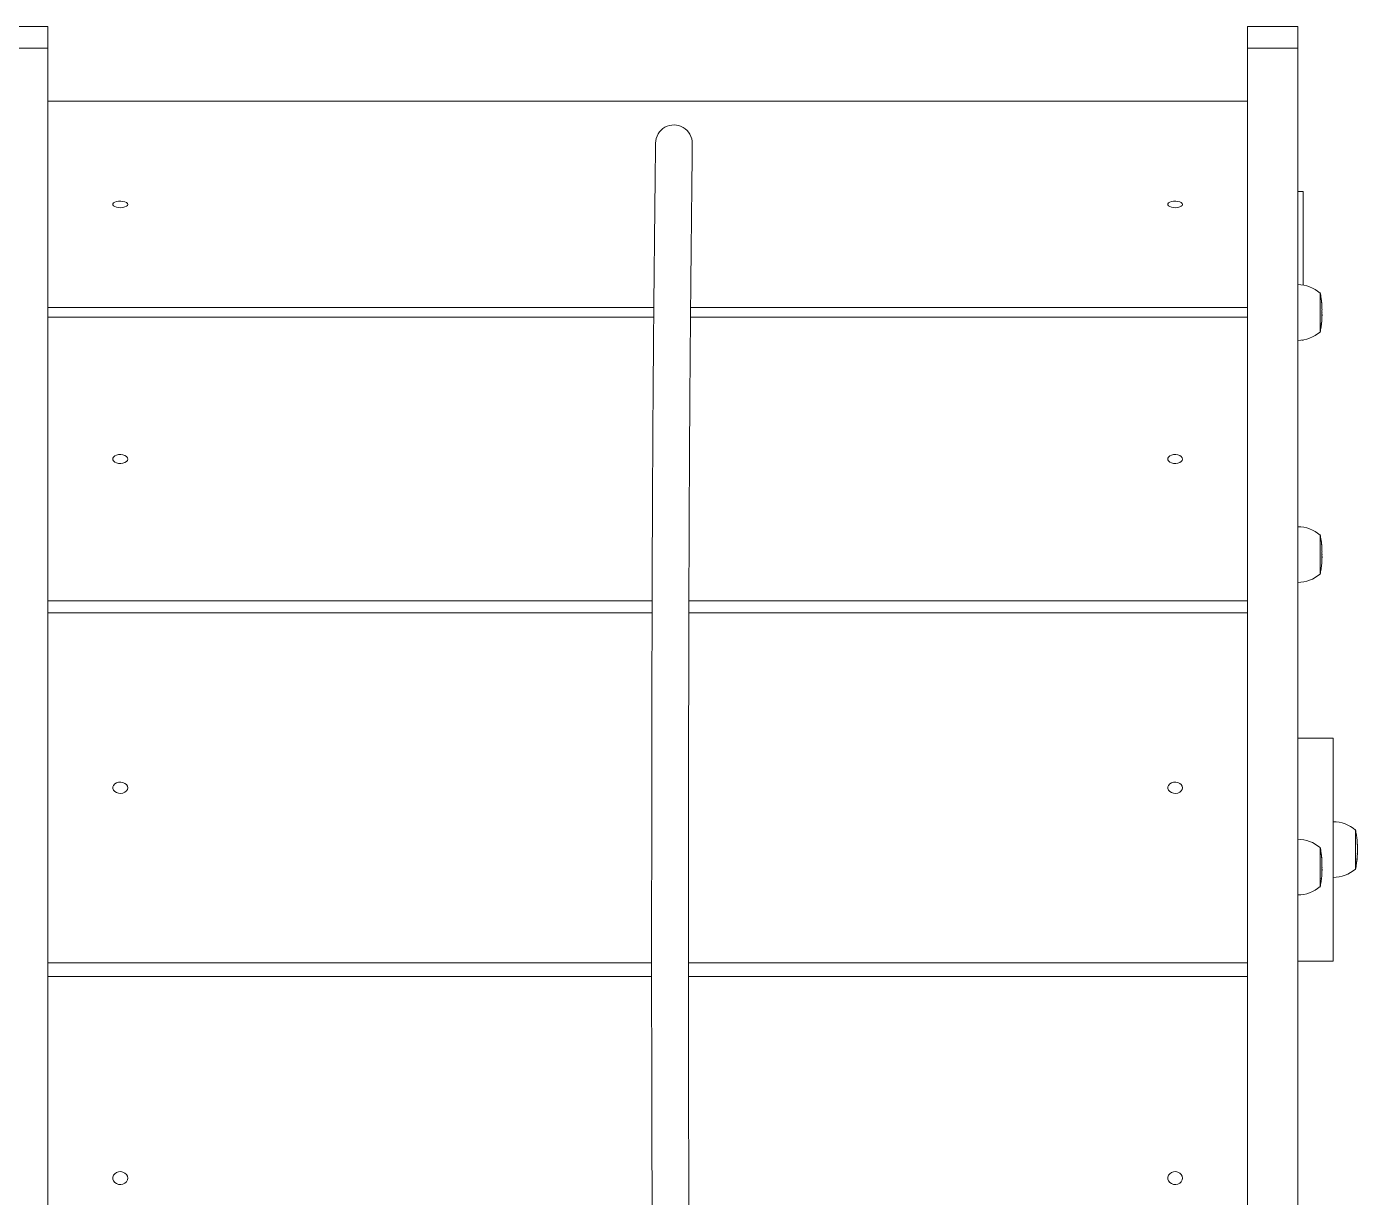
# Model space of a CAD drawing. Header units: millimetres. Extents: x -5586 to 6141, y -6299 to 6900.
# Drawn here: x -4035 to -3319, y 1436 to 2067 of the extents above; entities that cross this region are included whole.
import ezdxf

# ---------------------------------------------------------------- set-up
doc = ezdxf.new("R2010")
doc.units = ezdxf.units.MM
doc.layers.add('DIKOM_ОБЪЕКТ', color=7, linetype='Continuous')

msp = doc.modelspace()

# ---------------------------------------------------------------- linework, layer by layer
at = {"layer": 'DIKOM_ОБЪЕКТ', "color": 7, "linetype": 'Continuous', "lineweight": 15}
for p, q in [((-4023.814, 2066.658), (-4050.814, 2066.658)), ((-4023.814, 2055.122), (-4023.814, 2066.658)), ((-3350.814, 2066.658), (-3377.814, 2066.658)), ((-3377.814, 2066.658), (-3377.814, 2055.122)), ((-3350.814, 2055.122), (-3350.814, 2066.658)), ((-4050.814, 2055.122), (-4023.814, 2055.122)), ((-4023.814, 921.47), (-4023.814, 2055.122)), ((-3377.814, 2055.122), (-3350.814, 2055.122)), ((-3377.814, 2055.122), (-3377.814, 921.692)), ((-3350.814, 920.933), (-3350.814, 2055.122)), ((-3377.814, 2026.502), (-4023.814, 2026.502)), ((-3350.814, 1977.873), (-3347.814, 1977.873)), ((-3347.814, 1977.873), (-3347.814, 1927.461)), ((-3338.814, 1913.599), (-3338.814, 1923.529)), ((-3338.225, 1920.346), (-3338.227, 1920.263)), ((-3338.059, 1919.083), (-3338.225, 1920.346)), ((-4023.814, 1915.356), (-3697.523, 1915.356)), ((-3677.723, 1915.356), (-3377.814, 1915.356)), ((-3338.814, 1901.929), (-3338.814, 1913.599)), ((-3338.053, 1919.095), (-3338.15, 1919.86)), ((-3337.917, 1917.756), (-3337.915, 1917.756)), ((-3337.916, 1917.751), (-3337.913, 1917.751)), ((-3337.853, 1916.767), (-3337.856, 1916.661)), ((-3337.828, 1916.314), (-3337.853, 1916.767)), ((-3337.822, 1916.205), (-3337.828, 1916.314)), ((-3337.78, 1915.045), (-3337.793, 1915.498)), ((-3337.764, 1914.656), (-3337.768, 1914.946)), ((-3337.762, 1913.358), (-3337.762, 1914.204)), ((-3337.762, 1914.18), (-3337.762, 1914.191)), ((-3337.762, 1913.199), (-3337.762, 1913.357)), ((-3697.569, 1910.235), (-4023.814, 1910.235)), ((-3377.814, 1910.235), (-3677.769, 1910.235)), ((-3338.034, 1906.7), (-3338.314, 1906.7)), ((-3338.035, 1906.69), (-3338.314, 1906.69)), ((-3338.048, 1906.458), (-3338.314, 1906.458)), ((-3338.048, 1906.458), (-3338.186, 1905.424)), ((-3338.162, 1905.607), (-3338.071, 1906.533)), ((-3338.071, 1906.533), (-3338.019, 1906.99)), ((-3338.008, 1906.817), (-3338.039, 1906.817)), ((-3338.034, 1906.7), (-3338.035, 1906.69)), ((-3338.019, 1906.99), (-3337.95, 1907.496)), ((-3337.954, 1907.442), (-3338.008, 1906.817)), ((-3337.924, 1907.977), (-3337.889, 1908.43)), ((-3337.919, 1907.814), (-3337.924, 1907.977)), ((-3337.896, 1908.148), (-3337.92, 1907.846)), ((-3337.896, 1908.148), (-3337.911, 1908.148)), ((-3337.889, 1908.43), (-3337.893, 1908.27)), ((-3337.806, 1909.329), (-3337.775, 1909.329)), ((-3337.762, 1911.832), (-3337.763, 1911.713)), ((-3337.762, 1912.701), (-3337.762, 1912.816)), ((-3337.762, 1911.881), (-3337.762, 1912.701)), ((-3337.762, 1911.82), (-3337.762, 1911.881)), ((-3337.762, 1911.255), (-3337.762, 1911.562)), ((-3338.275, 1904.895), (-3338.27, 1905.077)), ((-3338.27, 1905.077), (-3338.202, 1905.53)), ((-3338.205, 1905.295), (-3338.25, 1904.984)), ((-3338.193, 1905.295), (-3338.237, 1905.295)), ((-3338.202, 1905.53), (-3338.195, 1905.351)), ((-3347.814, 1897.873), (-3348.654, 1897.873)), ((-3347.814, 1897.998), (-3347.814, 1897.873)), ((-3338.814, 1784.46), (-3338.814, 1793.209)), ((-3338.814, 1771.609), (-3338.814, 1784.46)), ((-3338.059, 1788.848), (-3338.225, 1790.092)), ((-3338.053, 1788.814), (-3338.15, 1789.568)), ((-3337.853, 1786.566), (-3337.855, 1786.4)), ((-3337.828, 1786.12), (-3337.853, 1786.566)), ((-3337.824, 1785.937), (-3337.828, 1786.12)), ((-3337.78, 1784.87), (-3337.793, 1785.316)), ((-3338.019, 1776.936), (-3337.931, 1777.28)), ((-3337.924, 1777.354), (-3337.954, 1776.995)), ((-3337.924, 1777.908), (-3337.889, 1778.355)), ((-3337.918, 1777.419), (-3337.924, 1777.908)), ((-3337.896, 1777.69), (-3337.918, 1777.42)), ((-3337.889, 1778.355), (-3337.894, 1777.882)), ((-3337.762, 1783.214), (-3337.762, 1783.884)), ((-3337.762, 1782.449), (-3337.762, 1783.052)), ((-3337.762, 1783.021), (-3337.762, 1782.593)), ((-3337.762, 1781.697), (-3337.762, 1782.547)), ((-3337.762, 1781.373), (-3337.762, 1781.697)), ((-3337.762, 1780.934), (-3337.762, 1781.353)), ((-3338.195, 1774.943), (-3338.278, 1774.388)), ((-3338.277, 1774.456), (-3338.27, 1775.052)), ((-3338.27, 1775.052), (-3338.202, 1775.499)), ((-3338.202, 1775.499), (-3338.193, 1774.943)), ((-3338.193, 1774.943), (-3338.192, 1774.952)), ((-3338.192, 1774.952), (-3338.071, 1776.486)), ((-3338.048, 1776.295), (-3338.186, 1775.007)), ((-3338.071, 1776.486), (-3338.019, 1776.936)), ((-3338.035, 1776.585), (-3338.06, 1776.585)), ((-3338.034, 1776.594), (-3338.059, 1776.594)), ((-3338.008, 1776.653), (-3338.052, 1776.653)), ((-3338.034, 1776.594), (-3338.035, 1776.585)), ((-3337.972, 1776.882), (-3338.008, 1776.653)), ((-4023.814, 1757.46), (-3698.435, 1757.46)), ((-3678.636, 1757.46), (-3377.814, 1757.46)), ((-3698.453, 1751.077), (-4023.814, 1751.077)), ((-3377.814, 1751.077), (-3678.653, 1751.077)), ((-3331.766, 1683.562), (-3350.814, 1683.562)), ((-3331.766, 1683.562), (-3331.766, 1563.562)), ((-3319.766, 1612.762), (-3319.766, 1634.362)), ((-3319.137, 1630.977), (-3319.23, 1631.591)), ((-3318.906, 1629.004), (-3318.919, 1629.067)), ((-3318.847, 1628.315), (-3318.906, 1629.004)), ((-3318.87, 1628.653), (-3318.869, 1628.639)), ((-3318.846, 1628.125), (-3318.847, 1628.315)), ((-3338.814, 1613.004), (-3338.814, 1624.92)), ((-3338.233, 1621.782), (-3338.167, 1621.288)), ((-3338.225, 1621.421), (-3338.231, 1621.67)), ((-3338.059, 1620.16), (-3338.225, 1621.421)), ((-3338.156, 1621.288), (-3338.207, 1621.288)), ((-3338.171, 1621.011), (-3338.15, 1621.011)), ((-3338.15, 1621.011), (-3338.156, 1621.288)), ((-3338.053, 1620.247), (-3338.15, 1621.011)), ((-3318.811, 1620.167), (-3318.786, 1620.61)), ((-3318.806, 1619.54), (-3318.811, 1620.167)), ((-3318.779, 1619.819), (-3318.805, 1619.376)), ((-3318.75, 1621.407), (-3318.737, 1621.85)), ((-3318.719, 1621.472), (-3318.748, 1621.472)), ((-3318.732, 1621.059), (-3318.737, 1620.895)), ((-3318.716, 1624.451), (-3318.71, 1624.451)), ((-3318.713, 1624.888), (-3318.713, 1625.037)), ((-3318.713, 1624.635), (-3318.713, 1624.888)), ((-3318.713, 1623.686), (-3318.713, 1624.635)), ((-3318.713, 1623.363), (-3318.713, 1623.686)), ((-3318.713, 1622.112), (-3318.713, 1622.713)), ((-3318.713, 1622.087), (-3318.713, 1622.112)), ((-3338.814, 1603.32), (-3338.814, 1613.004)), ((-3337.918, 1619.148), (-3337.891, 1618.872)), ((-3337.885, 1618.79), (-3337.879, 1618.71)), ((-3337.853, 1617.849), (-3337.857, 1618.059)), ((-3337.828, 1617.397), (-3337.853, 1617.849)), ((-3337.834, 1617.758), (-3337.848, 1617.758)), ((-3337.845, 1617.955), (-3337.834, 1617.758)), ((-3337.78, 1616.131), (-3337.793, 1616.583)), ((-3337.785, 1616.493), (-3337.791, 1616.493)), ((-3337.789, 1616.613), (-3337.785, 1616.493)), ((-3337.768, 1616.319), (-3337.786, 1616.319)), ((-3337.768, 1616.258), (-3337.784, 1616.258)), ((-3337.762, 1615.56), (-3337.762, 1615.725)), ((-3337.762, 1614.53), (-3337.762, 1615.58)), ((-3337.762, 1613.81), (-3337.762, 1614.504)), ((-3337.762, 1613.678), (-3337.762, 1614.289)), ((-3337.762, 1613.063), (-3337.762, 1613.833)), ((-3337.762, 1612.81), (-3337.762, 1613.08)), ((-3337.762, 1612.645), (-3337.762, 1612.81)), ((-3319.185, 1616.669), (-3319.024, 1617.852)), ((-3319.177, 1615.878), (-3319.185, 1616.669)), ((-3319.105, 1616.414), (-3319.177, 1615.878)), ((-3319.107, 1617.02), (-3319.137, 1617.02)), ((-3319.107, 1617.02), (-3319.012, 1617.753)), ((-3319.101, 1616.414), (-3319.107, 1617.02)), ((-3319.005, 1617.162), (-3319.101, 1616.414)), ((-3319.038, 1617.753), (-3319.012, 1617.753)), ((-3319.01, 1617.113), (-3319.027, 1616.992)), ((-3338.048, 1607.758), (-3338.314, 1607.758)), ((-3338.272, 1606.269), (-3338.27, 1606.184)), ((-3338.27, 1606.184), (-3338.202, 1606.637)), ((-3338.202, 1606.637), (-3338.2, 1606.726)), ((-3338.11, 1607.415), (-3338.071, 1607.637)), ((-3338.071, 1607.637), (-3338.019, 1608.093)), ((-3338.048, 1607.758), (-3338.066, 1607.682)), ((-3338.035, 1607.887), (-3338.043, 1607.887)), ((-3338.034, 1607.896), (-3338.042, 1607.896)), ((-3338.034, 1607.896), (-3338.035, 1607.887)), ((-3338.019, 1608.093), (-3337.983, 1608.548)), ((-3337.991, 1608.454), (-3338.008, 1608.108)), ((-3337.924, 1609.078), (-3337.889, 1609.53)), ((-3337.922, 1609.194), (-3337.924, 1609.078)), ((-3337.889, 1609.53), (-3337.891, 1609.651)), ((-4023.814, 1562.568), (-3698.702, 1562.568)), ((-3678.904, 1562.568), (-3377.814, 1562.568)), ((-3350.814, 1563.562), (-3331.766, 1563.562)), ((-3698.702, 1555.169), (-4023.814, 1555.169)), ((-3377.814, 1555.169), (-3678.902, 1555.169))]:
    msp.add_line(p, q, dxfattribs=at)
at = {"layer": 'DIKOM_ОБЪЕКТ', "color": 7, "linetype": 'Continuous', "lineweight": 15, "flags": 128}
for points in [[(-3980.814, 1970.929), (-3980.992, 1970.405), (-3981.509, 1969.927), (-3982.32, 1969.539), (-3983.353, 1969.274), (-3984.515, 1969.156), (-3985.704, 1969.195), (-3986.814, 1969.389), (-3987.746, 1969.72), (-3988.418, 1970.157), (-3988.769, 1970.664), (-3988.769, 1971.194), (-3988.418, 1971.701), (-3987.746, 1972.139), (-3986.814, 1972.469), (-3985.704, 1972.663), (-3984.515, 1972.702), (-3983.353, 1972.584), (-3982.32, 1972.319), (-3981.509, 1971.931), (-3980.992, 1971.453), (-3980.814, 1970.929)], [(-3412.814, 1970.929), (-3412.992, 1970.405), (-3413.509, 1969.927), (-3414.32, 1969.539), (-3415.353, 1969.274), (-3416.515, 1969.156), (-3417.704, 1969.195), (-3418.814, 1969.389), (-3419.746, 1969.72), (-3420.418, 1970.157), (-3420.769, 1970.664), (-3420.769, 1971.194), (-3420.418, 1971.701), (-3419.746, 1972.139), (-3418.814, 1972.469), (-3417.704, 1972.663), (-3416.515, 1972.702), (-3415.353, 1972.584), (-3414.32, 1972.319), (-3413.509, 1971.931), (-3412.992, 1971.453), (-3412.814, 1970.929)], [(-3980.814, 1833.848), (-3980.992, 1833.127), (-3981.509, 1832.471), (-3982.32, 1831.936), (-3983.353, 1831.572), (-3984.515, 1831.41), (-3985.704, 1831.464), (-3986.814, 1831.731), (-3987.746, 1832.185), (-3988.418, 1832.787), (-3988.769, 1833.483), (-3988.769, 1834.212), (-3988.418, 1834.908), (-3987.746, 1835.51), (-3986.814, 1835.964), (-3985.704, 1836.231), (-3984.515, 1836.285), (-3983.353, 1836.123), (-3982.32, 1835.759), (-3981.509, 1835.225), (-3980.992, 1834.568), (-3980.814, 1833.848)], [(-3412.814, 1833.848), (-3412.992, 1833.127), (-3413.509, 1832.471), (-3414.32, 1831.936), (-3415.353, 1831.572), (-3416.515, 1831.41), (-3417.704, 1831.464), (-3418.814, 1831.731), (-3419.746, 1832.185), (-3420.418, 1832.787), (-3420.769, 1833.483), (-3420.769, 1834.212), (-3420.418, 1834.908), (-3419.746, 1835.51), (-3418.814, 1835.964), (-3417.704, 1836.231), (-3416.515, 1836.285), (-3415.353, 1836.123), (-3414.32, 1835.759), (-3413.509, 1835.225), (-3412.992, 1834.568), (-3412.814, 1833.848)], [(-3337.921, 1777.281), (-3337.92, 1777.298), (-3337.918, 1777.316), (-3337.917, 1777.333), (-3337.915, 1777.35), (-3337.914, 1777.368), (-3337.912, 1777.385), (-3337.911, 1777.403), (-3337.909, 1777.42)], [(-3980.814, 1656.822), (-3980.992, 1655.933), (-3981.509, 1655.123), (-3982.32, 1654.464), (-3983.353, 1654.015), (-3984.515, 1653.815), (-3985.704, 1653.882), (-3986.814, 1654.21), (-3987.746, 1654.771), (-3988.418, 1655.514), (-3988.769, 1656.373), (-3988.769, 1657.272), (-3988.418, 1658.131), (-3987.746, 1658.874), (-3986.814, 1659.434), (-3985.704, 1659.763), (-3984.515, 1659.83), (-3983.353, 1659.63), (-3982.32, 1659.181), (-3981.509, 1658.521), (-3980.992, 1657.711), (-3980.814, 1656.822)], [(-3412.814, 1656.822), (-3412.992, 1655.933), (-3413.509, 1655.123), (-3414.32, 1654.464), (-3415.353, 1654.015), (-3416.515, 1653.815), (-3417.704, 1653.882), (-3418.814, 1654.21), (-3419.746, 1654.771), (-3420.418, 1655.514), (-3420.769, 1656.373), (-3420.769, 1657.272), (-3420.418, 1658.131), (-3419.746, 1658.874), (-3418.814, 1659.434), (-3417.704, 1659.763), (-3416.515, 1659.83), (-3415.353, 1659.63), (-3414.32, 1659.181), (-3413.509, 1658.521), (-3412.992, 1657.711), (-3412.814, 1656.822)], [(-3318.865, 1628.591), (-3318.865, 1628.601), (-3318.866, 1628.611), (-3318.867, 1628.621), (-3318.868, 1628.631), (-3318.869, 1628.641), (-3318.87, 1628.651), (-3318.871, 1628.661), (-3318.871, 1628.671)], [(-3980.814, 1446.683), (-3980.992, 1445.66), (-3981.509, 1444.728), (-3982.32, 1443.969), (-3983.353, 1443.452), (-3984.515, 1443.222), (-3985.704, 1443.299), (-3986.814, 1443.677), (-3987.746, 1444.322), (-3988.418, 1445.177), (-3988.769, 1446.166), (-3988.769, 1447.201), (-3988.418, 1448.19), (-3987.746, 1449.045), (-3986.814, 1449.69), (-3985.704, 1450.068), (-3984.515, 1450.145), (-3983.353, 1449.915), (-3982.32, 1449.398), (-3981.509, 1448.639), (-3980.992, 1447.707), (-3980.814, 1446.683)], [(-3412.814, 1446.683), (-3412.992, 1445.66), (-3413.509, 1444.728), (-3414.32, 1443.969), (-3415.353, 1443.452), (-3416.515, 1443.222), (-3417.704, 1443.299), (-3418.814, 1443.677), (-3419.746, 1444.322), (-3420.418, 1445.177), (-3420.769, 1446.166), (-3420.769, 1447.201), (-3420.418, 1448.19), (-3419.746, 1449.045), (-3418.814, 1449.69), (-3417.704, 1450.068), (-3416.515, 1450.145), (-3415.353, 1449.915), (-3414.32, 1449.398), (-3413.509, 1448.639), (-3412.992, 1447.707), (-3412.814, 1446.683)]]:
    msp.add_lwpolyline(points, dxfattribs=at)
at = {"layer": 'DIKOM_ОБЪЕКТ', "color": 7, "linetype": 'Continuous', "lineweight": 15}
for centre, radius, start, end in [((-3686.694, 2003.833), 9.899, 359.453561, 179.508038), ((-3350.974, 1909.053), 18.677, 49.378843, 89.509067), ((-3379.597, 1914.204), 41.836, 8.333277, 12.879622), ((-3379.597, 1914.204), 41.836, 5.028394, 7.700881), ((-3379.597, 1914.204), 41.836, 3.366505, 4.426539), ((-3379.597, 1914.204), 41.836, 1.613912, 2.739607), ((-3379.597, 1914.204), 41.836, 0, 0.616906), ((-3379.597, 1911.255), 41.836, 352.763065, 354.280212), ((-3379.597, 1911.255), 41.836, 354.84443, 355.282036), ((-3379.597, 1911.255), 41.836, 355.907203, 356.753542), ((-3379.597, 1911.255), 41.836, 357.364634, 0), ((-3350.974, 1916.406), 18.677, 270.490933, 310.621157), ((-3379.597, 1911.255), 41.836, 347.120378, 351.249644), ((-3379.597, 1911.255), 41.836, 351.883892, 352.238137), ((-3350.974, 1778.732), 18.677, 49.378843, 89.509067), ((-3379.597, 1783.884), 41.836, 8.675162, 12.879622), ((-3379.597, 1783.884), 41.836, 5.811532, 7.023251), ((-3379.597, 1783.884), 41.836, 3.447581, 4.767098), ((-3379.597, 1783.884), 41.836, 1.668624, 2.811665), ((-3379.597, 1783.884), 41.836, 0, 1.034538), ((-3379.597, 1780.934), 41.836, 355.815107, 356.774062), ((-3379.597, 1780.934), 41.836, 357.398631, 0), ((-3350.974, 1786.086), 18.677, 270.490933, 310.621157), ((-3379.597, 1780.934), 41.836, 347.120378, 351.087594), ((-3379.597, 1780.934), 41.836, 352.228689, 354.440524), ((-3331.926, 1619.885), 18.677, 49.378843, 89.509067), ((-3360.549, 1625.037), 41.836, 8.998109, 12.879622), ((-3350.974, 1610.443), 18.677, 49.378843, 89.509067), ((-3360.549, 1625.037), 41.836, 5.529307, 7.995018), ((-3360.549, 1625.037), 41.836, 3.193049, 4.233796), ((-3360.549, 1625.037), 41.836, 0, 2.586146), ((-3379.597, 1615.595), 41.836, 8.355432, 12.879622), ((-3379.597, 1615.595), 41.836, 5.012654, 7.721688), ((-3360.549, 1622.088), 41.836, 355.007248, 356.509509), ((-3360.549, 1622.088), 41.836, 357.149366, 358.299762), ((-3379.597, 1615.595), 41.836, 3.378013, 4.379766), ((-3379.597, 1615.595), 41.836, 1.621759, 2.749127), ((-3379.597, 1612.645), 41.836, 357.454957, 0), ((-3331.926, 1627.239), 18.677, 270.490933, 310.621157), ((-3360.549, 1622.088), 41.836, 347.120378, 351.430588), ((-3379.597, 1612.645), 41.836, 347.120378, 351.227839), ((-3379.597, 1612.645), 41.836, 351.861901, 352.814776), ((-3379.597, 1612.645), 41.836, 353.320997, 353.770984), ((-3379.597, 1612.645), 41.836, 354.377935, 355.267529), ((-3379.597, 1612.645), 41.836, 355.89476, 356.833651), ((-3350.974, 1617.797), 18.677, 270.490933, 310.621157)]:
    msp.add_arc(centre, radius, start, end, dxfattribs=at)
for points, knots in [([(-3696.593, 2003.92), (-3696.636, 2000.086), (-3696.72, 1992.6), (-3696.841, 1981.622), (-3696.956, 1971.151), (-3697.064, 1961.177), (-3697.164, 1951.693), (-3697.256, 1942.7), (-3697.34, 1934.412), (-3697.415, 1926.809), (-3697.481, 1919.876), (-3697.541, 1913.371), (-3697.596, 1907.305), (-3697.645, 1901.684), (-3697.728, 1892.122), (-3697.84, 1878.156), (-3697.978, 1859.116), (-3698.105, 1838.631), (-3698.22, 1816.652), (-3698.32, 1793.312), (-3698.403, 1769.29), (-3698.474, 1744.675), (-3698.533, 1719.039), (-3698.582, 1692.429), (-3698.623, 1664.887), (-3698.656, 1636.993), (-3698.685, 1608.862), (-3698.704, 1580.3), (-3698.706, 1555.088), (-3698.694, 1533.385), (-3698.674, 1515.458), (-3698.643, 1497.179), (-3698.6, 1478.514), (-3698.542, 1459.431), (-3698.47, 1439.897), (-3698.38, 1419.875), (-3698.271, 1399.223), (-3698.141, 1377.892), (-3697.992, 1355.943), (-3697.828, 1333.633), (-3697.656, 1311.064), (-3697.48, 1288.473), (-3697.305, 1265.961), (-3697.135, 1243.628), (-3696.974, 1221.465), (-3696.837, 1201.355), (-3696.724, 1183.328), (-3696.633, 1167.36), (-3696.553, 1151.77), (-3696.488, 1136.623), (-3696.438, 1121.984), (-3696.406, 1107.921), (-3696.392, 1094.503), (-3696.396, 1081.69), (-3696.415, 1069.441), (-3696.448, 1057.712), (-3696.493, 1046.459), (-3696.558, 1033.831), (-3696.648, 1020.057), (-3696.763, 1005.278), (-3696.89, 991.047), (-3697.025, 977.325), (-3697.169, 964.044), (-3697.318, 951.221), (-3697.47, 938.905), (-3697.61, 928.082), (-3697.735, 918.626), (-3697.845, 910.415), (-3697.936, 903.688), (-3698.01, 898.194), (-3698.071, 893.705), (-3698.138, 888.758), (-3698.184, 885.298), (-3698.209, 883.499)], [0, 0, 0, 0, 0.0140308, 0.0273946, 0.0400895, 0.0521146, 0.0634694, 0.0741539, 0.0841687, 0.0927612, 0.1007921, 0.1082623, 0.1151726, 0.1215238, 0.1273184, 0.1473386, 0.1677141, 0.1884485, 0.2109655, 0.2334891, 0.2560177, 0.2785649, 0.3011215, 0.3250643, 0.3490404, 0.3730842, 0.3971961, 0.4213249, 0.4454598, 0.4596655, 0.4738467, 0.4879966, 0.5021099, 0.5161873, 0.5302345, 0.5442625, 0.5582857, 0.5725624, 0.5868637, 0.60121, 0.6156064, 0.6300497, 0.6442779, 0.6585415, 0.6728282, 0.6871023, 0.6978876, 0.7086397, 0.7193547, 0.730033, 0.7406817, 0.751315, 0.7619546, 0.7726187, 0.7833137, 0.794044, 0.8048079, 0.815598, 0.8318051, 0.8479906, 0.8641154, 0.8801883, 0.8962237, 0.9122209, 0.9278642, 0.943022, 0.9540272, 0.9647676, 0.9752505, 0.9805255, 0.9864205, 0.9929365, 1, 1, 1, 1]), ([(-3678.403, 883.749), (-3678.32, 889.898), (-3678.132, 903.867), (-3677.88, 922.489), (-3677.654, 939.996), (-3677.476, 954.607), (-3677.306, 969.631), (-3677.145, 985.176), (-3676.995, 1001.363), (-3676.873, 1016.536), (-3676.778, 1030.619), (-3676.706, 1043.444), (-3676.649, 1056.873), (-3676.61, 1070.982), (-3676.592, 1085.557), (-3676.595, 1100.611), (-3676.622, 1116.167), (-3676.672, 1132.511), (-3676.742, 1149.524), (-3676.83, 1167.01), (-3676.932, 1184.861), (-3677.048, 1202.978), (-3677.173, 1221.381), (-3677.327, 1242.634), (-3677.51, 1266.738), (-3677.719, 1293.592), (-3677.927, 1320.341), (-3678.126, 1346.813), (-3678.296, 1371.038), (-3678.434, 1392.951), (-3678.543, 1412.597), (-3678.635, 1431.784), (-3678.71, 1450.537), (-3678.772, 1468.876), (-3678.823, 1487.893), (-3678.862, 1507.526), (-3678.889, 1527.731), (-3678.903, 1547.519), (-3678.906, 1569.725), (-3678.897, 1594.217), (-3678.874, 1620.937), (-3678.844, 1647.366), (-3678.811, 1673.554), (-3678.767, 1701.029), (-3678.711, 1729.65), (-3678.635, 1759.203), (-3678.554, 1784.005), (-3678.474, 1804.134), (-3678.403, 1819.701), (-3678.327, 1834.381), (-3678.263, 1845.421), (-3678.213, 1853.203), (-3678.182, 1858.036), (-3678.149, 1862.958), (-3678.112, 1868.178), (-3678.07, 1873.882), (-3678.024, 1879.957), (-3677.974, 1886.374), (-3677.919, 1893.106), (-3677.858, 1900.255), (-3677.791, 1907.81), (-3677.716, 1916.099), (-3677.631, 1925.141), (-3677.535, 1934.955), (-3677.431, 1945.243), (-3677.319, 1956.003), (-3677.198, 1967.239), (-3677.071, 1978.961), (-3676.935, 1991.184), (-3676.843, 1999.496), (-3676.795, 2003.745)], [0, 0, 0, 0, 0.0241975, 0.0549718, 0.0734002, 0.0918307, 0.1102776, 0.128758, 0.1473025, 0.1659364, 0.178923, 0.1918979, 0.2048379, 0.2177272, 0.230563, 0.2426, 0.254621, 0.2666571, 0.2787305, 0.2908489, 0.3027959, 0.3147799, 0.3267863, 0.3387948, 0.3559182, 0.3729968, 0.3900173, 0.4069679, 0.4238456, 0.4371679, 0.4504776, 0.4637968, 0.4771422, 0.4905218, 0.5039275, 0.5197622, 0.5356333, 0.5515334, 0.5674583, 0.5902437, 0.6130191, 0.6357251, 0.6583784, 0.6809938, 0.7078177, 0.7346082, 0.7613851, 0.7770926, 0.7923, 0.8069466, 0.8210389, 0.8261589, 0.8312023, 0.8362309, 0.8417534, 0.8478828, 0.8546201, 0.8615303, 0.8689829, 0.8769789, 0.8855193, 0.8946052, 0.905391, 0.9168587, 0.9290092, 0.9418431, 0.9553602, 0.9695598, 0.9844406, 1, 1, 1, 1]), ([(-3337.888, 1917.434), (-3337.889, 1917.457), (-3337.892, 1917.508), (-3337.915, 1917.74), (-3337.945, 1918.039), (-3337.992, 1918.492), (-3338.032, 1918.848), (-3338.059, 1919.083)], [0, 0, 0, 0, 0.1630486, 0.3631209, 0.5248694, 0.6861563, 1, 1, 1, 1]), ([(-3337.915, 1917.756), (-3337.916, 1917.783), (-3337.917, 1917.824), (-3337.938, 1918.028), (-3337.96, 1918.252), (-3337.995, 1918.58), (-3338.028, 1918.877), (-3338.049, 1919.058), (-3338.053, 1919.095)], [0, 0, 0, 0, 0.3060716, 0.4616251, 0.5884534, 0.7437466, 0.947763, 1, 1, 1, 1]), ([(-3337.917, 1917.754), (-3337.916, 1917.752), (-3337.915, 1917.747), (-3337.915, 1917.753), (-3337.915, 1917.756)], [0, 0, 0, 0, 0.3465043, 1, 1, 1, 1]), ([(-3337.793, 1915.498), (-3337.789, 1915.481), (-3337.78, 1915.443), (-3337.784, 1915.405), (-3337.786, 1915.384)], [0, 0, 0, 0, 0.4381709, 1, 1, 1, 1]), ([(-3337.768, 1914.946), (-3337.769, 1914.958), (-3337.771, 1914.991), (-3337.777, 1915.024), (-3337.78, 1915.045)], [0, 0, 0, 0, 0.3631075, 1, 1, 1, 1]), ([(-3337.762, 1913.256), (-3337.762, 1913.136), (-3337.762, 1912.989), (-3337.762, 1912.842), (-3337.762, 1912.815)], [0, 0, 0, 0, 0.81415, 1, 1, 1, 1]), ([(-3337.762, 1912.587), (-3337.762, 1912.678), (-3337.762, 1912.882), (-3337.762, 1913.086), (-3337.762, 1913.199)], [0, 0, 0, 0, 0.4476658, 1, 1, 1, 1]), ([(-3338.035, 1906.69), (-3338.037, 1906.652), (-3338.039, 1906.595), (-3338.044, 1906.517), (-3338.047, 1906.478), (-3338.048, 1906.458)], [0, 0, 0, 0, 0.499822, 0.7499711, 1, 1, 1, 1]), ([(-3338.008, 1906.817), (-3338.01, 1906.805), (-3338.015, 1906.781), (-3338.024, 1906.739), (-3338.03, 1906.714), (-3338.034, 1906.7)], [0, 0, 0, 0, 0.2834812, 0.5669605, 1, 1, 1, 1]), ([(-3337.829, 1908.879), (-3337.829, 1908.921), (-3337.827, 1908.993), (-3337.817, 1909.376), (-3337.804, 1909.831), (-3337.791, 1910.299), (-3337.784, 1910.587), (-3337.781, 1910.696)], [0, 0, 0, 0, 0.2842255, 0.485179, 0.6860681, 0.8813791, 1, 1, 1, 1]), ([(-3337.816, 1909.329), (-3337.819, 1909.226), (-3337.826, 1909.009), (-3337.828, 1908.936), (-3337.829, 1908.897)], [0, 0, 0, 0, 0.4726315, 1, 1, 1, 1]), ([(-3337.806, 1909.332), (-3337.805, 1909.369), (-3337.804, 1909.427), (-3337.797, 1909.728), (-3337.789, 1910.051), (-3337.781, 1910.382), (-3337.776, 1910.587), (-3337.774, 1910.668)], [0, 0, 0, 0, 0.3320675, 0.5180057, 0.7043084, 0.8839356, 1, 1, 1, 1]), ([(-3337.806, 1909.329), (-3337.806, 1909.329), (-3337.806, 1909.306), (-3337.806, 1909.319), (-3337.806, 1909.332)], [0, 0, 0, 0, 0.019001, 1, 1, 1, 1]), ([(-3337.781, 1910.696), (-3337.777, 1910.878), (-3337.768, 1911.246), (-3337.762, 1911.67), (-3337.762, 1911.837), (-3337.762, 1911.897)], [0, 0, 0, 0, 0.3896126, 0.783473, 1, 1, 1, 1]), ([(-3337.774, 1910.668), (-3337.771, 1910.838), (-3337.765, 1911.135), (-3337.761, 1911.469), (-3337.761, 1911.657), (-3337.762, 1911.699), (-3337.763, 1911.713)], [0, 0, 0, 0, 0.3555752, 0.6179724, 0.8796874, 1, 1, 1, 1]), ([(-3337.762, 1912.587), (-3337.762, 1912.645), (-3337.761, 1912.713), (-3337.762, 1912.78), (-3337.762, 1912.79)], [0, 0, 0, 0, 0.8536981, 1, 1, 1, 1]), ([(-3337.907, 1787.361), (-3337.91, 1787.405), (-3337.92, 1787.522), (-3337.946, 1787.796), (-3337.992, 1788.261), (-3338.032, 1788.614), (-3338.059, 1788.848)], [0, 0, 0, 0, 0.1322679, 0.3526165, 0.5723966, 1, 1, 1, 1]), ([(-3337.935, 1787.675), (-3337.936, 1787.696), (-3337.942, 1787.767), (-3337.961, 1787.966), (-3337.995, 1788.303), (-3338.028, 1788.599), (-3338.049, 1788.778), (-3338.053, 1788.814)], [0, 0, 0, 0, 0.0893501, 0.3037999, 0.566495, 0.9115269, 1, 1, 1, 1]), ([(-3337.793, 1785.316), (-3337.789, 1785.277), (-3337.78, 1785.189), (-3337.784, 1785.1), (-3337.786, 1785.051)], [0, 0, 0, 0, 0.4449408, 1, 1, 1, 1]), ([(-3337.768, 1784.637), (-3337.769, 1784.665), (-3337.771, 1784.743), (-3337.777, 1784.821), (-3337.78, 1784.87)], [0, 0, 0, 0, 0.3631627, 1, 1, 1, 1]), ([(-3337.813, 1779.01), (-3337.814, 1778.976), (-3337.819, 1778.809), (-3337.825, 1778.638), (-3337.83, 1778.528), (-3337.83, 1778.579), (-3337.829, 1778.603)], [0, 0, 0, 0, 0.0759603, 0.3744729, 0.6933926, 1, 1, 1, 1]), ([(-3337.829, 1778.603), (-3337.829, 1778.674), (-3337.827, 1778.795), (-3337.817, 1779.233), (-3337.804, 1779.72), (-3337.791, 1780.199), (-3337.784, 1780.484), (-3337.781, 1780.591)], [0, 0, 0, 0, 0.2842544, 0.4851271, 0.6860573, 0.8813381, 1, 1, 1, 1]), ([(-3337.806, 1779.05), (-3337.805, 1779.112), (-3337.804, 1779.21), (-3337.797, 1779.553), (-3337.789, 1779.898), (-3337.781, 1780.236), (-3337.776, 1780.439), (-3337.774, 1780.518)], [0, 0, 0, 0, 0.3320913, 0.5179969, 0.7043483, 0.8839105, 1, 1, 1, 1]), ([(-3337.805, 1779.034), (-3337.805, 1779.023), (-3337.806, 1778.997), (-3337.806, 1779.03), (-3337.806, 1779.05)], [0, 0, 0, 0, 0.4151567, 1, 1, 1, 1]), ([(-3337.781, 1780.591), (-3337.777, 1780.77), (-3337.768, 1781.129), (-3337.762, 1781.522), (-3337.762, 1781.661), (-3337.762, 1781.711)], [0, 0, 0, 0, 0.3901042, 0.7844146, 1, 1, 1, 1]), ([(-3337.774, 1780.518), (-3337.771, 1780.684), (-3337.765, 1780.973), (-3337.761, 1781.278), (-3337.762, 1781.46), (-3337.763, 1781.484), (-3337.764, 1781.497)], [0, 0, 0, 0, 0.3120589, 0.5424619, 0.7721052, 1, 1, 1, 1]), ([(-3337.762, 1783.052), (-3337.762, 1783.097), (-3337.762, 1783.146), (-3337.762, 1783.195), (-3337.762, 1783.198)], [0, 0, 0, 0, 0.9367448, 1, 1, 1, 1]), ([(-3337.762, 1782.449), (-3337.762, 1782.496), (-3337.761, 1782.552), (-3337.762, 1782.608), (-3337.762, 1782.616)], [0, 0, 0, 0, 0.8456638, 1, 1, 1, 1]), ([(-3338.035, 1776.585), (-3338.037, 1776.537), (-3338.039, 1776.465), (-3338.044, 1776.368), (-3338.047, 1776.319), (-3338.048, 1776.295)], [0, 0, 0, 0, 0.4999885, 0.749877, 1, 1, 1, 1]), ([(-3338.008, 1776.653), (-3338.01, 1776.646), (-3338.015, 1776.633), (-3338.024, 1776.61), (-3338.03, 1776.6), (-3338.034, 1776.594)], [0, 0, 0, 0, 0.2834457, 0.5669946, 1, 1, 1, 1]), ([(-3318.737, 1626.114), (-3318.743, 1626.303), (-3318.754, 1626.682), (-3318.767, 1627.094), (-3318.776, 1627.332), (-3318.778, 1627.359), (-3318.779, 1627.369)], [0, 0, 0, 0, 0.2939985, 0.5913153, 0.8482242, 1, 1, 1, 1]), ([(-3318.73, 1626.027), (-3318.734, 1626.196), (-3318.742, 1626.489), (-3318.751, 1626.781), (-3318.756, 1626.939), (-3318.757, 1626.939), (-3318.757, 1626.939)], [0, 0, 0, 0, 0.3295917, 0.5699153, 0.8099495, 1, 1, 1, 1]), ([(-3337.887, 1618.74), (-3337.888, 1618.74), (-3337.891, 1618.739), (-3337.915, 1618.914), (-3337.945, 1619.162), (-3337.992, 1619.577), (-3338.032, 1619.928), (-3338.059, 1620.16)], [0, 0, 0, 0, 0.188834, 0.3827374, 0.5394625, 0.6958294, 1, 1, 1, 1]), ([(-3337.92, 1619.171), (-3337.921, 1619.168), (-3337.923, 1619.161), (-3337.938, 1619.264), (-3337.96, 1619.44), (-3337.995, 1619.738), (-3338.028, 1620.03), (-3338.049, 1620.21), (-3338.053, 1620.247)], [0, 0, 0, 0, 0.1529565, 0.3428717, 0.4976417, 0.6871725, 0.9362291, 1, 1, 1, 1]), ([(-3318.786, 1620.61), (-3318.779, 1620.551), (-3318.751, 1620.287), (-3318.767, 1620.024), (-3318.779, 1619.819)], [0, 0, 0, 0, 0.2249658, 1, 1, 1, 1]), ([(-3318.736, 1620.846), (-3318.733, 1621.004), (-3318.728, 1621.191), (-3318.747, 1621.378), (-3318.75, 1621.407)], [0, 0, 0, 0, 0.8425672, 1, 1, 1, 1]), ([(-3318.714, 1624.632), (-3318.714, 1624.772), (-3318.715, 1625.052), (-3318.724, 1625.59), (-3318.733, 1625.939), (-3318.737, 1626.114)], [0, 0, 0, 0, 0.3349502, 0.6665268, 1, 1, 1, 1]), ([(-3318.737, 1621.85), (-3318.733, 1621.806), (-3318.722, 1621.68), (-3318.721, 1621.554), (-3318.719, 1621.472)], [0, 0, 0, 0, 0.3439176, 1, 1, 1, 1]), ([(-3318.72, 1621.336), (-3318.721, 1621.303), (-3318.722, 1621.21), (-3318.728, 1621.118), (-3318.732, 1621.059)], [0, 0, 0, 0, 0.36314, 1, 1, 1, 1]), ([(-3318.714, 1624.73), (-3318.714, 1624.762), (-3318.713, 1624.842), (-3318.714, 1625.114), (-3318.718, 1625.469), (-3318.724, 1625.788), (-3318.728, 1625.972), (-3318.73, 1626.027)], [0, 0, 0, 0, 0.1547956, 0.3954241, 0.6355334, 0.891491, 1, 1, 1, 1]), ([(-3318.713, 1622.039), (-3318.714, 1621.947), (-3318.715, 1621.712), (-3318.718, 1621.478), (-3318.72, 1621.336)], [0, 0, 0, 0, 0.3953859, 1, 1, 1, 1]), ([(-3318.719, 1621.472), (-3318.718, 1621.599), (-3318.712, 1622.234), (-3318.712, 1622.941), (-3318.715, 1623.523), (-3318.716, 1623.595)], [0, 0, 0, 0, 0.1793728, 0.8969557, 1, 1, 1, 1]), ([(-3318.716, 1623.595), (-3318.715, 1623.725), (-3318.715, 1623.933), (-3318.715, 1624.141), (-3318.715, 1624.219)], [0, 0, 0, 0, 0.623799, 1, 1, 1, 1]), ([(-3318.713, 1622.438), (-3318.714, 1622.516), (-3318.715, 1622.904), (-3318.713, 1623.402), (-3318.713, 1623.918), (-3318.715, 1624.124), (-3318.715, 1624.219)], [0, 0, 0, 0, 0.1307602, 0.6538001, 0.8397823, 1, 1, 1, 1]), ([(-3318.714, 1622.863), (-3318.713, 1622.821), (-3318.713, 1622.612), (-3318.713, 1622.337), (-3318.713, 1622.104), (-3318.713, 1622.039)], [0, 0, 0, 0, 0.1528067, 0.7640742, 1, 1, 1, 1]), ([(-3337.922, 1619.25), (-3337.919, 1619.22), (-3337.916, 1619.179), (-3337.915, 1619.166), (-3337.915, 1619.163)], [0, 0, 0, 0, 0.7649819, 1, 1, 1, 1]), ([(-3337.834, 1617.758), (-3337.827, 1617.731), (-3337.799, 1617.611), (-3337.815, 1617.49), (-3337.828, 1617.397)], [0, 0, 0, 0, 0.2249637, 1, 1, 1, 1]), ([(-3337.793, 1616.583), (-3337.789, 1616.604), (-3337.778, 1616.67), (-3337.783, 1616.736), (-3337.787, 1616.78)], [0, 0, 0, 0, 0.3262038, 1, 1, 1, 1]), ([(-3337.785, 1616.493), (-3337.781, 1616.473), (-3337.771, 1616.415), (-3337.769, 1616.357), (-3337.768, 1616.319)], [0, 0, 0, 0, 0.3438978, 1, 1, 1, 1]), ([(-3337.781, 1611.782), (-3337.777, 1611.967), (-3337.768, 1612.339), (-3337.762, 1612.798), (-3337.762, 1613.001), (-3337.762, 1613.07)], [0, 0, 0, 0, 0.3952093, 0.7947394, 1, 1, 1, 1]), ([(-3337.768, 1616.258), (-3337.769, 1616.242), (-3337.771, 1616.2), (-3337.777, 1616.158), (-3337.78, 1616.131)], [0, 0, 0, 0, 0.3631645, 1, 1, 1, 1]), ([(-3337.774, 1611.83), (-3337.771, 1612.003), (-3337.765, 1612.304), (-3337.761, 1612.68), (-3337.761, 1612.897), (-3337.762, 1612.963), (-3337.762, 1612.975)], [0, 0, 0, 0, 0.3768058, 0.6548949, 0.932155, 1, 1, 1, 1]), ([(-3337.768, 1616.319), (-3337.766, 1616.223), (-3337.764, 1616.114), (-3337.764, 1616.006), (-3337.764, 1615.993)], [0, 0, 0, 0, 0.8844993, 1, 1, 1, 1]), ([(-3337.762, 1615.725), (-3337.762, 1615.795), (-3337.763, 1615.973), (-3337.766, 1616.15), (-3337.768, 1616.258)], [0, 0, 0, 0, 0.3954064, 1, 1, 1, 1]), ([(-3337.762, 1614.289), (-3337.762, 1614.362), (-3337.762, 1614.44), (-3337.762, 1614.518), (-3337.762, 1614.524)], [0, 0, 0, 0, 0.9342026, 1, 1, 1, 1]), ([(-3337.762, 1613.678), (-3337.761, 1613.752), (-3337.761, 1613.838), (-3337.762, 1613.923), (-3337.762, 1613.935)], [0, 0, 0, 0, 0.8661646, 1, 1, 1, 1]), ([(-3319.024, 1617.852), (-3318.997, 1618.086), (-3318.955, 1618.451), (-3318.903, 1618.858), (-3318.867, 1619.095), (-3318.836, 1619.225), (-3318.832, 1619.152), (-3318.83, 1619.112)], [0, 0, 0, 0, 0.2553901, 0.4006803, 0.5458733, 0.7495107, 1, 1, 1, 1]), ([(-3319.012, 1617.753), (-3318.994, 1617.911), (-3318.965, 1618.163), (-3318.927, 1618.465), (-3318.899, 1618.65), (-3318.881, 1618.744), (-3318.878, 1618.725), (-3318.877, 1618.72)], [0, 0, 0, 0, 0.3050546, 0.487112, 0.6704099, 0.9146934, 1, 1, 1, 1]), ([(-3318.867, 1618.671), (-3318.868, 1618.613), (-3318.869, 1618.524), (-3318.889, 1618.266), (-3318.912, 1618.013), (-3318.947, 1617.668), (-3318.979, 1617.375), (-3319, 1617.198), (-3319.005, 1617.162)], [0, 0, 0, 0, 0.3061102, 0.4616562, 0.5884359, 0.7437231, 0.9477301, 1, 1, 1, 1]), ([(-3318.83, 1619.112), (-3318.832, 1619.021), (-3318.836, 1618.885), (-3318.867, 1618.502), (-3318.89, 1618.239), (-3318.906, 1618.08), (-3318.91, 1618.04)], [0, 0, 0, 0, 0.4876822, 0.7337131, 0.932587, 1, 1, 1, 1]), ([(-3338.035, 1607.887), (-3338.037, 1607.866), (-3338.039, 1607.835), (-3338.044, 1607.791), (-3338.047, 1607.769), (-3338.048, 1607.758)], [0, 0, 0, 0, 0.5000181, 0.7499861, 1, 1, 1, 1]), ([(-3338.008, 1608.108), (-3338.01, 1608.087), (-3338.015, 1608.045), (-3338.024, 1607.972), (-3338.03, 1607.924), (-3338.034, 1607.896)], [0, 0, 0, 0, 0.2835175, 0.5669877, 1, 1, 1, 1]), ([(-3337.826, 1610.333), (-3337.826, 1610.334), (-3337.825, 1610.338), (-3337.817, 1610.569), (-3337.804, 1610.95), (-3337.791, 1611.39), (-3337.784, 1611.675), (-3337.781, 1611.782)], [0, 0, 0, 0, 0.1202666, 0.3671799, 0.6141308, 0.8541645, 1, 1, 1, 1]), ([(-3337.804, 1610.786), (-3337.803, 1610.788), (-3337.802, 1610.791), (-3337.797, 1610.964), (-3337.789, 1611.236), (-3337.781, 1611.547), (-3337.776, 1611.75), (-3337.774, 1611.83)], [0, 0, 0, 0, 0.1391717, 0.3788182, 0.6189597, 0.850436, 1, 1, 1, 1])]:
    msp.add_open_spline(points, degree=3, knots=knots, dxfattribs=at)

doc.saveas('drawing.dxf')
